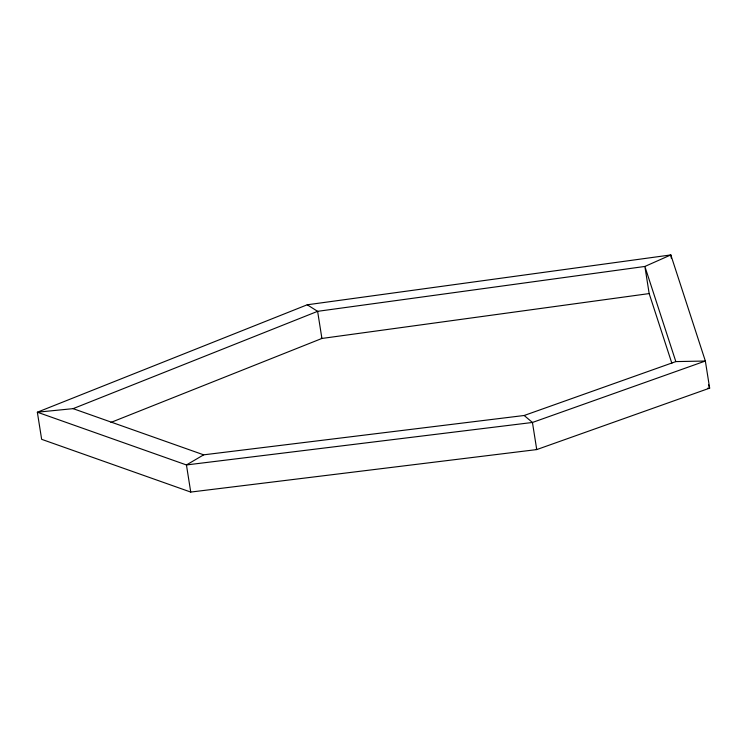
<?xml version="1.0" encoding="UTF-8"?>
<svg xmlns="http://www.w3.org/2000/svg" width="747" height="747" viewBox="0 0 747 747"><rect width="100%" height="100%" fill="white"/><g stroke="black" fill="none" stroke-linecap="round" stroke-linejoin="round"><path stroke-width="1.12" d="M190.737 492.068L186.442 464.951L532.443 422.466L705.355 361.025L675.839 361.595L524.17 415.491L203.679 454.839L186.442 464.951L37.35 412.204L41.645 439.32L190.737 492.068L536.738 449.582L709.65 388.141L705.355 361.025L670.825 254.932L307.222 304.785L37.35 412.204L73.113 408.646L317.615 311.331L644.876 266.455L670.825 254.932L671.357 258.322M110.948 422.419L321.91 338.456L649.171 293.58L671.861 363.275M707.801 388.179L709.65 388.141L708.567 384.826M73.113 408.646L203.679 454.839M307.222 304.785L317.615 311.331L321.91 338.456L321.266 338.046M524.17 415.491L532.443 422.466L536.738 449.582L536.225 449.152M675.839 361.595L644.876 266.455L649.171 293.58"/></g></svg>
